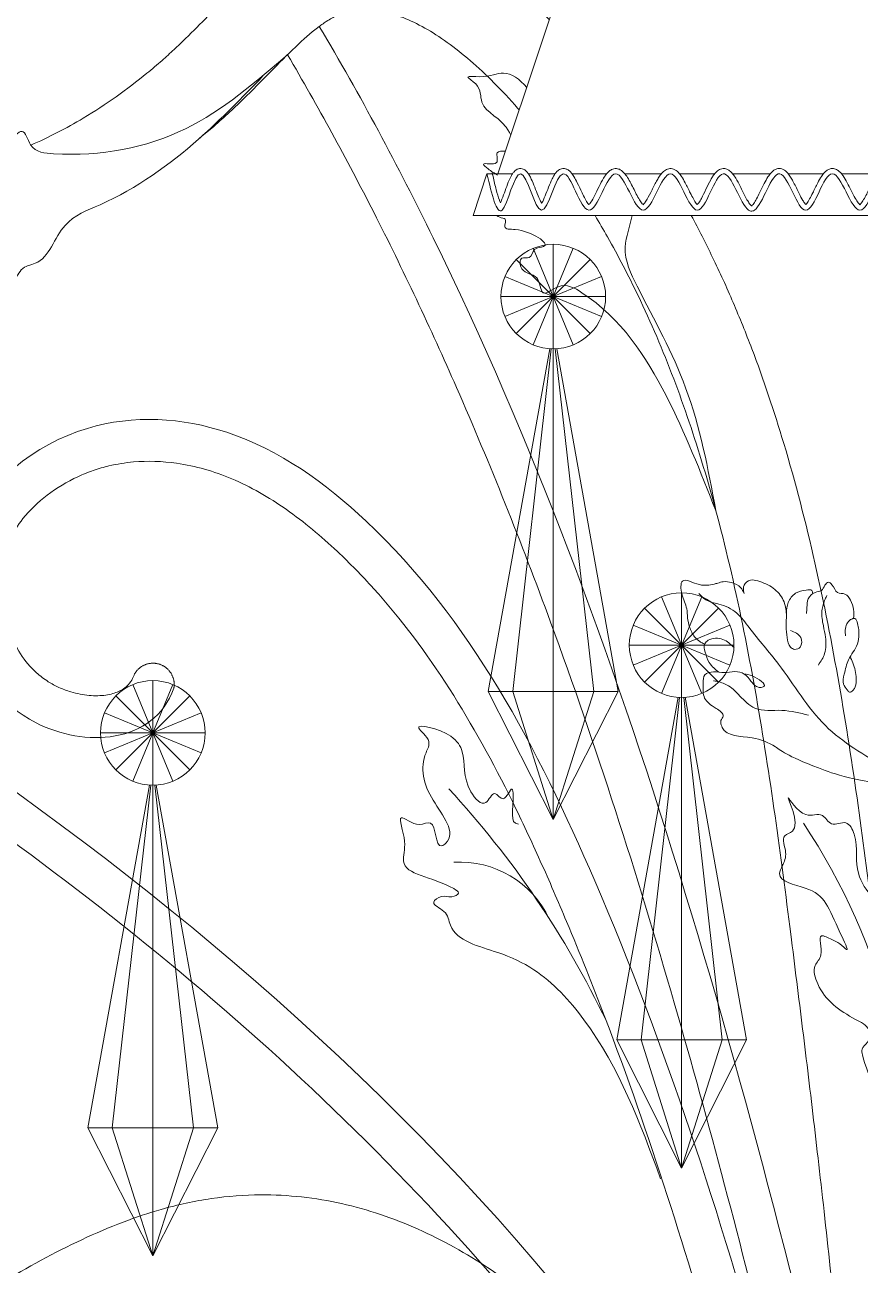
# Model space of a CAD drawing. Header units: inches. Extents: x 258415 to 640093, y 441672 to 945769.
# Drawn here: x 299338.9 to 299378.8, y 465226.9 to 465286.2 of the extents above; entities that cross this region are included whole.
import ezdxf

# ---------------------------------------------------------------- set-up
doc = ezdxf.new("R2010")
doc.units = ezdxf.units.IN
doc.header["$MEASUREMENT"] = 0
doc.linetypes.add('HIDDEN', pattern=[0.375, 0.25, -0.125])
doc.layers.add('CQ SPOT DETAIL DIMENSION', color=9, linetype='Continuous')
doc.layers.add('E-LITE-FIXT-NORM-CEILING', color=3, linetype='Continuous')
doc.layers.add('Glass', color=4, linetype='Continuous', lineweight=0)

# ---------------------------------------------------------------- blocks, each defined once
blk = doc.blocks.new('512')
at = {"layer": 'Glass', "color": 4, "lineweight": 0}
for p, q in [((34457.38, 828.6), (34465.03, 847.08)), ((34465.03, 828.6), (34457.38, 847.08)), ((34465.03, 847.08), (34457.38, 828.6)), ((34457.38, 847.08), (34465.03, 828.6)), ((34461.2, 827.84), (34461.2, 847.84)), ((34461.2, 847.84), (34461.2, 827.84)), ((34454.13, 830.77), (34468.28, 844.91)), ((34468.28, 830.77), (34454.13, 844.91)), ((34468.28, 844.91), (34454.13, 830.77)), ((34454.13, 844.91), (34468.28, 830.77)), ((34451.97, 834.01), (34470.44, 841.67)), ((34470.44, 834.01), (34451.97, 841.67)), ((34470.44, 841.67), (34451.97, 834.01)), ((34451.97, 841.67), (34470.44, 834.01)), ((34451.2, 837.84), (34471.2, 837.84)), ((34471.2, 837.84), (34451.2, 837.84)), ((34461.2, 827.84), (34461.2, 737.84)), ((34432.84, 761.97), (34440.5, 780.45)), ((34440.5, 761.97), (34432.84, 780.45)), ((34440.5, 780.45), (34432.84, 761.97)), ((34432.84, 780.45), (34440.5, 761.97)), ((34436.67, 761.21), (34436.67, 781.21)), ((34436.67, 781.21), (34436.67, 761.21)), ((34429.6, 764.14), (34443.74, 778.28)), ((34443.74, 764.14), (34429.6, 778.28)), ((34443.74, 778.28), (34429.6, 764.14)), ((34429.6, 778.28), (34443.74, 764.14)), ((34427.43, 767.38), (34445.91, 775.04)), ((34445.91, 767.38), (34427.43, 775.04)), ((34445.91, 775.04), (34427.43, 767.38)), ((34427.43, 775.04), (34445.91, 767.38)), ((34426.67, 771.21), (34446.67, 771.21)), ((34446.67, 771.21), (34426.67, 771.21)), ((34533.91, 745.18), (34541.57, 763.66)), ((34541.57, 745.18), (34533.91, 763.66)), ((34541.57, 763.66), (34533.91, 745.18)), ((34533.91, 763.66), (34541.57, 745.18)), ((34537.74, 744.42), (34537.74, 764.42)), ((34537.74, 764.42), (34537.74, 744.42)), ((34530.67, 747.35), (34544.81, 761.49)), ((34544.81, 747.35), (34530.67, 761.49)), ((34544.81, 761.49), (34530.67, 747.35)), ((34530.67, 761.49), (34544.81, 747.35)), ((34436.67, 761.21), (34436.67, 671.21)), ((34528.5, 750.59), (34546.98, 758.25)), ((34546.98, 750.59), (34528.5, 758.25)), ((34546.98, 758.25), (34528.5, 750.59)), ((34528.5, 758.25), (34546.98, 750.59)), ((34527.74, 754.42), (34547.74, 754.42)), ((34547.74, 754.42), (34527.74, 754.42)), ((34537.74, 744.42), (34537.74, 654.42))]:
    blk.add_line(p, q, dxfattribs=at)
at = {"layer": 'Glass', "lineweight": 0}
for points in [[(34471.77, 861.33), (34437.1, 965.33)], [(34469, 861.33), (34473.88, 861.33), (34476.54, 853.33), (34384.43, 853.33)], [(34399.14, 861.33), (34406.11, 861.33)], [(34409.59, 861.33), (34416.29, 861.33)], [(34419.75, 861.33), (34426.92, 861.33)], [(34430.38, 861.33), (34437.08, 861.33)], [(34440.56, 861.33), (34447.53, 861.33)], [(34451.01, 861.33), (34457.61, 861.33)], [(34460.85, 861.33), (34465.95, 861.33)], [(34294.43, 853.33), (34294.43, 853.33), (34474.43, 853.33)]]:
    blk.add_lwpolyline(points, dxfattribs=at)
at = {"layer": 'Glass', "color": 4, "lineweight": 0}
for points in [[(34461.2, 737.84), (34448.79, 762.36), (34460.55, 827.86)], [(34453.45, 762.36), (34460.82, 827.85)], [(34461.2, 737.84), (34473.62, 762.36), (34461.86, 827.86)], [(34468.95, 762.36), (34461.59, 827.85)], [(34461.2, 762.36), (34448.79, 762.36), (34453.45, 762.36), (34461.2, 737.84)], [(34461.2, 762.36), (34473.62, 762.36), (34468.95, 762.36), (34461.2, 737.84)], [(34436.67, 671.21), (34424.26, 695.73), (34436.01, 761.23)], [(34428.92, 695.73), (34436.28, 761.22)], [(34436.67, 671.21), (34449.08, 695.73), (34437.33, 761.23)], [(34444.42, 695.73), (34437.06, 761.22)], [(34537.74, 654.42), (34525.33, 678.94), (34537.08, 744.44)], [(34529.99, 678.94), (34537.35, 744.43)], [(34537.74, 654.42), (34550.15, 678.94), (34538.4, 744.44)], [(34545.49, 678.94), (34538.13, 744.43)], [(34436.67, 695.73), (34424.26, 695.73), (34428.92, 695.73), (34436.67, 671.21)], [(34436.67, 695.73), (34449.08, 695.73), (34444.42, 695.73), (34436.67, 671.21)], [(34537.74, 678.94), (34525.33, 678.94), (34529.99, 678.94), (34537.74, 654.42)], [(34537.74, 678.94), (34550.15, 678.94), (34545.49, 678.94), (34537.74, 654.42)]]:
    blk.add_lwpolyline(points, dxfattribs=at)
for centre in [(34461.2, 837.84), (34436.67, 771.21), (34537.74, 754.42)]:
    blk.add_circle(centre, 10, dxfattribs=at)
at = {"layer": 'Glass', "lineweight": 0}
for centre, radius, start, end in [((34612.9, 622.05), 179.33, 137.2674, 154.4827), ((34515.16, 669.56), 122.19, 146.4205, 184.9608), ((34479.06, 710.8), 18.92, 86.5932, 154.6476)]:
    blk.add_arc(centre, radius, start, end, dxfattribs=at)
for points, knots in [([(34561.05, 866.82), (34557.69, 868.25), (34554.31, 870), (34546.74, 874.54), (34542.62, 877.48), (34537.88, 881.35), (34536.91, 882.18), (34535.19, 883.69), (34534.43, 884.38), (34532.94, 885.78), (34532.2, 886.48), (34530.03, 888.6), (34528.62, 890.03), (34525.46, 893.24), (34523.72, 895.02), (34520.16, 898.46), (34518.35, 900.11), (34515.43, 902.4), (34514.44, 903.12), (34512.71, 904.24), (34512, 904.67), (34510.69, 905.39), (34510.09, 905.7), (34508.88, 906.26), (34508.27, 906.52), (34506.42, 907.24), (34505.16, 907.62), (34501.7, 908.44), (34499.47, 908.69), (34495.04, 908.71), (34492.84, 908.47), (34488.5, 907.6), (34486.37, 906.96), (34482.19, 905.34), (34480.14, 904.37), (34474.25, 901.09), (34470.51, 898.41), (34465.2, 893.88), (34463.57, 892.37), (34461.95, 890.78)], [197.363264, 197.363264, 197.363264, 197.363264, 210.051657, 210.051657, 226.573291, 226.573291, 230.994076, 230.994076, 234.648743, 234.648743, 238.303411, 238.303411, 245.612745, 245.612745, 254.909059, 254.909059, 264.205373, 264.205373, 268.797851, 268.797851, 271.819702, 271.819702, 274.233297, 274.233297, 276.646891, 276.646891, 281.474081, 281.474081, 289.812338, 289.812338, 298.150595, 298.150595, 306.488852, 306.488852, 314.82711, 314.82711, 330.829652, 330.829652, 338.121837, 338.121837, 338.121837, 338.121837]), ([(34528.98, 867.97), (34528.13, 868.66), (34527.3, 869.35), (34525.42, 870.96), (34524.39, 871.89), (34522.4, 873.72), (34521.44, 874.63), (34518.67, 877.33), (34516.96, 879.07), (34513.61, 882.48), (34511.99, 884.12), (34508.98, 887.01), (34507.57, 888.25), (34505.7, 889.69), (34505.13, 890.09), (34504.21, 890.68), (34503.85, 890.9), (34503.21, 891.24), (34502.93, 891.38), (34502.37, 891.64), (34502.09, 891.76), (34501.25, 892.07), (34500.69, 892.24), (34499.15, 892.59), (34498.16, 892.7), (34496.03, 892.7), (34494.91, 892.58), (34492.52, 892.08), (34491.25, 891.7), (34488.58, 890.65), (34487.19, 889.99), (34482.97, 887.62), (34480.04, 885.52), (34474.06, 880.38), (34471.02, 877.33), (34467.91, 873.77), (34467.8, 873.65), (34467.7, 873.53)], [226.292684, 226.292684, 226.292684, 226.292684, 229.525691, 229.525691, 233.752757, 233.752757, 237.979822, 237.979822, 246.433954, 246.433954, 255.605018, 255.605018, 264.776083, 264.776083, 269.017802, 269.017802, 271.994988, 271.994988, 274.430511, 274.430511, 276.866034, 276.866034, 281.73708, 281.73708, 290.083762, 290.083762, 298.430443, 298.430443, 306.777124, 306.777124, 315.123806, 315.123806, 331.204465, 331.204465, 347.285125, 347.285125, 347.841013, 347.841013, 347.841013, 347.841013]), ([(34403, 599.09), (34423.75, 685.95), (34450.36, 787.14), (34498.1, 876.34), (34505.92, 889.51)], [26.460818, 26.460818, 26.460818, 26.460818, 289.420591, 336.267202, 336.267202, 336.267202, 336.267202]), ([(34410.79, 597.23), (34413.62, 609.1), (34416.49, 620.94), (34425.29, 656.33), (34431.42, 679.74), (34445.24, 727.53), (34453.01, 751.87), (34467.3, 790.82), (34473.26, 805.78), (34484.67, 831.8), (34489.93, 842.98), (34500.71, 864.18), (34506.19, 874.22), (34512, 884.08)], [26.460818, 26.460818, 26.460818, 26.460818, 62.439412, 62.439412, 134.396601, 134.396601, 211.536161, 211.536161, 260.91483, 260.91483, 299.093509, 299.093509, 334.65105, 334.65105, 334.65105, 334.65105]), ([(34466.28, 877.8), (34467.63, 879.47), (34470.41, 881.43), (34473.77, 879.56), (34478.58, 880.18), (34474.85, 878.17), (34475.61, 873.14), (34470.93, 872.18), (34469.4, 868.87), (34469.32, 868.68)], [109.743476, 109.743476, 109.743476, 109.743476, 115.462484, 120.035014, 122.306717, 124.280225, 127.94292, 135.78742, 136.258765, 136.258765, 136.258765, 136.258765]), ([(34470.33, 865.63), (34470.99, 865.63), (34472.53, 865.8), (34471.09, 862.5), (34475.41, 863.77), (34473.59, 862.13), (34472.44, 861.44), (34471.85, 861.08)], [140.033292, 140.033292, 140.033292, 140.033292, 141.697951, 143.569758, 146.056522, 147.300554, 148.849305, 148.849305, 148.849305, 148.849305]), ([(34423.42, 854.21), (34423.2, 854.17), (34421.37, 854.57), (34417.92, 867.76), (34412.92, 847.55), (34407.89, 868.28), (34402.57, 847.37), (34397.4, 868.35), (34392.18, 847.33), (34387.8, 866.16), (34385.38, 857.91), (34384.43, 854.38)], [7.283787, 7.283787, 7.283787, 7.283787, 8.469861, 16.943106, 25.499361, 34.102955, 42.836994, 51.529473, 60.218559, 68.684602, 74.276622, 74.276622, 74.276622, 74.276622]), ([(34402.6, 855.42), (34402.55, 855.47), (34402.49, 855.53), (34402.26, 855.8), (34402.08, 856.06), (34401.7, 856.7), (34401.51, 857.07), (34400.98, 858.09), (34400.65, 858.78), (34400.07, 859.89), (34399.83, 860.33), (34399.39, 861.01), (34399.2, 861.27), (34398.81, 861.69), (34398.64, 861.86), (34398.26, 862.11), (34398.07, 862.2), (34397.72, 862.3), (34397.56, 862.33), (34397.23, 862.33), (34397.07, 862.3), (34396.77, 862.22), (34396.64, 862.16), (34396.27, 861.95), (34396.07, 861.78), (34395.72, 861.41), (34395.56, 861.21), (34395.25, 860.78), (34395.11, 860.55), (34394.64, 859.76), (34394.33, 859.15), (34393.73, 857.93), (34393.43, 857.33), (34392.95, 856.44), (34392.76, 856.12), (34392.45, 855.68), (34392.33, 855.53), (34392.24, 855.45)], [43.920189, 43.920189, 43.920189, 43.920189, 44.395528, 44.395528, 45.425618, 45.425618, 46.455708, 46.455708, 48.112293, 48.112293, 49.264878, 49.264878, 50.092726, 50.092726, 50.714217, 50.714217, 51.180546, 51.180546, 51.503522, 51.503522, 51.826497, 51.826497, 52.149473, 52.149473, 52.80155, 52.80155, 53.453627, 53.453627, 54.105704, 54.105704, 55.606968, 55.606968, 57.108233, 57.108233, 58.144721, 58.144721, 58.936889, 58.936889, 58.936889, 58.936889]), ([(34412.94, 855.45), (34412.89, 855.5), (34412.82, 855.57), (34412.59, 855.87), (34412.41, 856.17), (34412.02, 856.86), (34411.82, 857.25), (34411.31, 858.29), (34410.99, 858.96), (34410.44, 860.02), (34410.21, 860.44), (34409.78, 861.08), (34409.59, 861.34), (34409.22, 861.73), (34409.04, 861.89), (34408.67, 862.13), (34408.49, 862.22), (34408.14, 862.31), (34408, 862.33), (34407.71, 862.33), (34407.56, 862.31), (34407.16, 862.2), (34406.94, 862.08), (34406.56, 861.8), (34406.39, 861.65), (34406.09, 861.31), (34405.95, 861.13), (34405.53, 860.53), (34405.27, 860.08), (34404.76, 859.13), (34404.5, 858.63), (34403.99, 857.61), (34403.73, 857.1), (34403.28, 856.31), (34403.09, 856.01), (34402.79, 855.62), (34402.68, 855.49), (34402.6, 855.42)], [26.678362, 26.678362, 26.678362, 26.678362, 27.16042, 27.16042, 28.222835, 28.222835, 29.285251, 29.285251, 30.88759, 30.88759, 31.989329, 31.989329, 32.789493, 32.789493, 33.388684, 33.388684, 33.842246, 33.842246, 34.129873, 34.129873, 34.4175, 34.4175, 34.999374, 34.999374, 35.581247, 35.581247, 36.163121, 36.163121, 37.387201, 37.387201, 38.61128, 38.61128, 39.940496, 39.940496, 40.971834, 40.971834, 41.739511, 41.739511, 41.739511, 41.739511]), ([(34423.3, 855.2), (34423.29, 855.21), (34423.25, 855.24), (34423.15, 855.34), (34423.09, 855.4), (34422.86, 855.68), (34422.68, 855.97), (34422.29, 856.64), (34422.09, 857.03), (34421.57, 858.09), (34421.24, 858.79), (34420.67, 859.9), (34420.43, 860.34), (34419.99, 861.02), (34419.8, 861.28), (34419.42, 861.7), (34419.24, 861.86), (34418.87, 862.11), (34418.68, 862.21), (34418.26, 862.33), (34418.02, 862.35), (34417.59, 862.29), (34417.41, 862.23), (34417.1, 862.08), (34416.96, 861.99), (34416.6, 861.7), (34416.41, 861.49), (34416.06, 861.03), (34415.9, 860.78), (34415.58, 860.25), (34415.43, 859.97), (34414.91, 858.99), (34414.56, 858.23), (34413.98, 857.06), (34413.75, 856.61), (34413.37, 855.99), (34413.22, 855.77), (34413.04, 855.54), (34412.99, 855.49), (34412.94, 855.45)], [8.433831, 8.433831, 8.433831, 8.433831, 8.899454, 8.899454, 9.365077, 9.365077, 10.461243, 10.461243, 11.557409, 11.557409, 13.281769, 13.281769, 14.467545, 14.467545, 15.323744, 15.323744, 15.965472, 15.965472, 16.447566, 16.447566, 16.92966, 16.92966, 17.326433, 17.326433, 17.723207, 17.723207, 18.469889, 18.469889, 19.216571, 19.216571, 19.963253, 19.963253, 21.765194, 21.765194, 23.014347, 23.014347, 23.896104, 23.896104, 24.279674, 24.279674, 24.279674, 24.279674]), ([(34423.31, 855.2), (34423.31, 855.21), (34423.33, 855.22), (34423.39, 855.27), (34423.43, 855.3), (34423.6, 855.48), (34423.76, 855.69), (34424.09, 856.21), (34424.27, 856.52), (34424.79, 857.5), (34425.14, 858.24), (34425.76, 859.48), (34426.03, 859.99), (34426.51, 860.78), (34426.71, 861.08), (34427.1, 861.55), (34427.28, 861.74), (34427.66, 862.03), (34427.84, 862.14), (34428.26, 862.3), (34428.51, 862.35), (34428.93, 862.32), (34429.09, 862.29), (34429.38, 862.18), (34429.51, 862.11), (34429.86, 861.89), (34430.05, 861.71), (34430.39, 861.33), (34430.54, 861.12), (34430.83, 860.68), (34430.97, 860.44), (34431.43, 859.62), (34431.73, 858.99), (34432.33, 857.74), (34432.62, 857.13), (34433.07, 856.29), (34433.24, 856.01), (34433.5, 855.64), (34433.6, 855.52), (34433.68, 855.45)], [8.282301, 8.282301, 8.282301, 8.282301, 8.65586, 8.65586, 9.029418, 9.029418, 10.011207, 10.011207, 10.992997, 10.992997, 12.831064, 12.831064, 14.17315, 14.17315, 15.099129, 15.099129, 15.798109, 15.798109, 16.315087, 16.315087, 16.832064, 16.832064, 17.165576, 17.165576, 17.499088, 17.499088, 18.163634, 18.163634, 18.828181, 18.828181, 19.492728, 19.492728, 21.046415, 21.046415, 22.600103, 22.600103, 23.558244, 23.558244, 24.2464, 24.2464, 24.2464, 24.2464]), ([(34423.42, 854.21), (34423.57, 854.22), (34425.33, 854.86), (34428.78, 867.77), (34433.66, 847.55), (34438.82, 868.28), (34444.01, 847.37), (34449.31, 868.35), (34454.4, 847.33), (34459.4, 868.25), (34463.41, 847.59), (34467.46, 867.78), (34471.08, 849.38), (34472.95, 857.39), (34473.88, 861.33)], [7.661085, 7.661085, 7.661085, 7.661085, 8.43068, 16.943518, 25.459775, 34.10416, 42.79664, 51.530678, 60.178585, 68.684152, 76.765702, 84.787069, 92.601177, 100.132442, 100.132442, 100.132442, 100.132442]), ([(34433.68, 855.45), (34433.73, 855.5), (34433.8, 855.57), (34434.03, 855.87), (34434.22, 856.17), (34434.61, 856.85), (34434.82, 857.25), (34435.34, 858.29), (34435.66, 858.96), (34436.22, 860.03), (34436.45, 860.44), (34436.89, 861.09), (34437.07, 861.34), (34437.45, 861.74), (34437.63, 861.9), (34438.01, 862.13), (34438.19, 862.22), (34438.56, 862.31), (34438.73, 862.33), (34439.07, 862.32), (34439.23, 862.28), (34439.53, 862.18), (34439.66, 862.11), (34440.03, 861.88), (34440.22, 861.7), (34440.58, 861.31), (34440.75, 861.09), (34441.06, 860.63), (34441.21, 860.39), (34441.69, 859.54), (34442.02, 858.88), (34442.65, 857.6), (34442.97, 856.98), (34443.43, 856.19), (34443.59, 855.94), (34443.85, 855.6), (34443.95, 855.49), (34444.02, 855.42)], [26.646708, 26.646708, 26.646708, 26.646708, 27.129136, 27.129136, 28.192589, 28.192589, 29.256041, 29.256041, 30.866241, 30.866241, 31.972779, 31.972779, 32.776182, 32.776182, 33.377819, 33.377819, 33.832896, 33.832896, 34.171094, 34.171094, 34.509292, 34.509292, 34.84749, 34.84749, 35.533037, 35.533037, 36.218584, 36.218584, 36.904131, 36.904131, 38.501431, 38.501431, 40.098731, 40.098731, 41.003444, 41.003444, 41.706123, 41.706123, 41.706123, 41.706123]), ([(34444.02, 855.42), (34444.07, 855.47), (34444.14, 855.53), (34444.36, 855.79), (34444.54, 856.06), (34444.93, 856.69), (34445.13, 857.06), (34445.72, 858.2), (34446.12, 859.04), (34446.74, 860.17), (34446.95, 860.52), (34447.39, 861.17), (34447.62, 861.47), (34448.06, 861.87), (34448.22, 862), (34448.62, 862.21), (34448.86, 862.29), (34449.28, 862.34), (34449.46, 862.33), (34449.77, 862.26), (34449.92, 862.21), (34450.3, 862.02), (34450.5, 861.86), (34450.85, 861.53), (34451.01, 861.34), (34451.3, 860.94), (34451.44, 860.73), (34451.88, 860.01), (34452.17, 859.45), (34452.73, 858.31), (34453.01, 857.73), (34453.54, 856.69), (34453.81, 856.21), (34454.17, 855.68), (34454.29, 855.53), (34454.38, 855.45)], [43.886753, 43.886753, 43.886753, 43.886753, 44.36241, 44.36241, 45.393245, 45.393245, 46.424079, 46.424079, 48.400338, 48.400338, 49.366708, 49.366708, 50.333078, 50.333078, 50.858094, 50.858094, 51.38311, 51.38311, 51.715587, 51.715587, 52.048064, 52.048064, 52.667074, 52.667074, 53.286084, 53.286084, 53.905094, 53.905094, 55.307398, 55.307398, 56.709703, 56.709703, 58.112007, 58.112007, 58.905743, 58.905743, 58.905743, 58.905743]), ([(34454.38, 855.45), (34454.44, 855.5), (34454.5, 855.58), (34454.74, 855.88), (34454.92, 856.18), (34455.3, 856.88), (34455.5, 857.28), (34456, 858.32), (34456.3, 858.99), (34456.82, 860.03), (34457.03, 860.43), (34457.41, 861.06), (34457.58, 861.3), (34457.91, 861.69), (34458.06, 861.84), (34458.39, 862.08), (34458.55, 862.17), (34458.93, 862.31), (34459.15, 862.35), (34459.54, 862.31), (34459.69, 862.27), (34459.96, 862.17), (34460.08, 862.1), (34460.39, 861.88), (34460.54, 861.72), (34460.82, 861.38), (34460.95, 861.2), (34461.18, 860.81), (34461.29, 860.6), (34461.64, 859.89), (34461.88, 859.33), (34462.33, 858.19), (34462.55, 857.62), (34462.98, 856.58), (34463.19, 856.11), (34463.39, 855.74), (34463.41, 855.71), (34463.43, 855.68)], [61.288304, 61.288304, 61.288304, 61.288304, 61.761174, 61.761174, 62.804017, 62.804017, 63.84686, 63.84686, 65.416393, 65.416393, 66.469031, 66.469031, 67.224566, 67.224566, 67.78828, 67.78828, 68.207325, 68.207325, 68.626369, 68.626369, 68.915896, 68.915896, 69.205423, 69.205423, 69.769667, 69.769667, 70.333911, 70.333911, 70.898155, 70.898155, 72.223736, 72.223736, 73.549318, 73.549318, 74.874899, 74.874899, 75.000755, 75.000755, 75.000755, 75.000755]), ([(34463.43, 855.68), (34463.5, 855.8), (34463.58, 855.95), (34463.85, 856.5), (34464.05, 857), (34464.47, 858.06), (34464.69, 858.62), (34465.12, 859.7), (34465.34, 860.22), (34465.7, 860.92), (34465.83, 861.14), (34466.08, 861.52), (34466.21, 861.68), (34466.48, 861.95), (34466.61, 862.05), (34466.89, 862.21), (34467.03, 862.26), (34467.33, 862.33), (34467.5, 862.34), (34467.81, 862.3), (34467.95, 862.25), (34468.2, 862.14), (34468.31, 862.07), (34468.58, 861.86), (34468.72, 861.71), (34468.97, 861.38), (34469.08, 861.21), (34469.29, 860.85), (34469.38, 860.66), (34469.7, 859.98), (34469.91, 859.45), (34470.31, 858.36), (34470.51, 857.8), (34470.91, 856.69), (34471.11, 856.15), (34471.3, 855.75)], [78.466715, 78.466715, 78.466715, 78.466715, 78.984999, 78.984999, 80.264741, 80.264741, 81.544483, 81.544483, 82.824225, 82.824225, 83.479162, 83.479162, 84.029155, 84.029155, 84.424069, 84.424069, 84.700682, 84.700682, 84.977294, 84.977294, 85.253906, 85.253906, 85.530519, 85.530519, 86.073919, 86.073919, 86.61732, 86.61732, 87.16072, 87.16072, 88.452713, 88.452713, 89.744706, 89.744706, 91.179649, 91.179649, 91.179649, 91.179649]), ([(34471.3, 855.75), (34471.37, 855.91), (34471.44, 856.09), (34471.71, 856.85), (34471.91, 857.54), (34472.32, 859.08), (34472.52, 859.92), (34472.78, 861.04), (34472.84, 861.3), (34472.9, 861.56)], [95.681563, 95.681563, 95.681563, 95.681563, 96.302249, 96.302249, 97.97083, 97.97083, 99.639411, 99.639411, 100.132442, 100.132442, 100.132442, 100.132442]), ([(34434.82, 853.33), (34433.42, 850.71), (34432.06, 848.05), (34429.38, 842.5), (34428.07, 839.62), (34425.58, 833.79), (34424.39, 830.85), (34421, 821.93), (34418.98, 815.88), (34412.64, 794.73), (34409.29, 779.24), (34403.88, 748.25), (34401.81, 732.75), (34399.58, 715.07), (34399.25, 712.46), (34398.59, 707.25), (34398.27, 704.65), (34397.3, 696.82), (34396.66, 691.57), (34394.72, 675.29), (34393.41, 663.76), (34389.81, 629.74), (34387.38, 604.75), (34384.43, 476.01)], [383.439403, 383.439403, 383.439403, 383.439403, 391.589742, 391.589742, 400.14822, 400.14822, 408.706699, 408.706699, 425.823656, 425.823656, 467.839649, 467.839649, 509.855641, 509.855641, 517.202795, 517.202795, 524.54995, 524.54995, 539.244258, 539.244258, 568.632875, 568.632875, 614.73617, 614.73617, 614.73617, 614.73617]), ([(34453.23, 853.33), (34452.42, 851.99), (34451.63, 850.63), (34448.8, 845.63), (34446.84, 841.88), (34442.52, 832.88), (34440.26, 827.57), (34436.12, 816.67), (34434.25, 811.08), (34428.26, 791.18), (34425.03, 776.31), (34419.75, 746.2), (34417.72, 730.95), (34415.43, 712.93), (34415.05, 709.9), (34414.3, 703.85), (34413.92, 700.84), (34412.8, 691.75), (34412.06, 685.61), (34409.8, 666.38), (34408.26, 652.44), (34404.86, 618.98), (34403, 599.47), (34398.46, 548.69), (34395.72, 516.3), (34392.46, 476.01)], [374.683923, 374.683923, 374.683923, 374.683923, 379.446445, 379.446445, 391.970134, 391.970134, 408.786636, 408.786636, 425.603138, 425.603138, 467.593747, 467.593747, 509.584356, 509.584356, 518.133683, 518.133683, 526.683011, 526.683011, 543.781665, 543.781665, 577.978974, 577.978974, 612.176283, 612.176283, 650.477047, 650.477047, 650.477047, 650.477047]), ([(34430.13, 796.92), (34431.63, 804.94), (34434.46, 820.08), (34443.12, 835.56), (34448.44, 846.4), (34446.56, 851.37), (34446.14, 853.33)], [0, 0, 0, 0, 24.204048, 45.73643, 53.520045, 59.23614, 59.23614, 59.23614, 59.23614]), ([(34472.03, 853.33), (34471.64, 853.11), (34471.04, 852.85), (34470, 852.64), (34471.07, 850.53), (34466.64, 851.19), (34460.56, 847.26), (34465.18, 847.27), (34465.32, 844.86), (34467.77, 845.7), (34467.44, 841.99), (34463.71, 842.46), (34463.73, 837.22), (34459.59, 840.9), (34449.04, 834.97), (34439.13, 819.68), (34433.07, 804.36), (34430.13, 796.92)], [8.662944, 8.662944, 8.662944, 8.662944, 9.646862, 10.13563, 11.562338, 13.657026, 19.944897, 21.719543, 23.573371, 24.967319, 26.995363, 30.310665, 33.420982, 36.469445, 41.180073, 66.584576, 90.547731, 90.547731, 90.547731, 90.547731]), ([(34533.71, 762.98), (34535.65, 757.59), (34544.3, 751.87), (34563.97, 755.67), (34575.24, 771.75), (34575.58, 797.68), (34552.11, 816.01), (34520.99, 813.98), (34481.94, 785.7), (34432.08, 689.53), (34411.25, 596.8), (34396.95, 530.43)], [445.847246, 445.847246, 445.847246, 445.847246, 460.093666, 474.367338, 495.875307, 515.104636, 545.525369, 572.186582, 603.803263, 685.281331, 888.894073, 888.894073, 888.894073, 888.894073]), ([(34416.81, 582.83), (34417.87, 587.38), (34418.96, 591.92), (34422.92, 608.18), (34425.91, 619.84), (34435.53, 654.63), (34442.76, 677.55), (34453.68, 706.19), (34456.11, 712.28), (34460.29, 722.22), (34461.96, 726.1), (34465.41, 733.76), (34467.18, 737.56), (34472.71, 748.77), (34476.68, 756), (34485.43, 769.68), (34490.22, 776.13), (34497.77, 784.49), (34500.07, 786.85), (34505.59, 792.04), (34508.85, 794.77), (34515.59, 799.49), (34519.07, 801.49), (34524.36, 803.73), (34526.08, 804.34), (34529.6, 805.34), (34531.39, 805.72), (34535.95, 806.37), (34538.72, 806.46), (34543.02, 806.09), (34544.58, 805.84), (34547.13, 805.24), (34548.13, 804.95), (34550.11, 804.26), (34551.09, 803.86), (34554.14, 802.45), (34556.12, 801.26), (34559.69, 798.54), (34561.26, 797.01), (34563.56, 794.13), (34564.39, 792.81), (34565.26, 790.99), (34565.47, 790.52), (34565.88, 789.42), (34566.08, 788.78), (34566.41, 787.46), (34566.55, 786.78), (34566.85, 784.68), (34566.92, 783.22), (34566.77, 780.24), (34566.56, 778.73), (34565.98, 776.17), (34565.66, 775.1), (34564.69, 772.44), (34563.93, 770.92), (34562.15, 768.18), (34561.13, 766.97), (34559.28, 765.3), (34558.53, 764.73), (34557.09, 763.82), (34556.41, 763.45), (34554.96, 762.8), (34554.18, 762.51), (34552.24, 761.93), (34551.06, 761.7), (34548.79, 761.49), (34547.7, 761.52), (34545.78, 761.79), (34544.95, 762.04), (34543.81, 762.56), (34543.42, 762.79), (34542.74, 763.32), (34542.44, 763.61), (34541.9, 764.3), (34541.65, 764.71), (34541.36, 765.37), (34541.3, 765.53), (34541.24, 765.69)], [55.541878, 55.541878, 55.541878, 55.541878, 69.634849, 69.634849, 106.022669, 106.022669, 178.798307, 178.798307, 198.582676, 198.582676, 211.264039, 211.264039, 223.945403, 223.945403, 249.308129, 249.308129, 274.670856, 274.670856, 285.154329, 285.154329, 298.764888, 298.764888, 312.375447, 312.375447, 318.854776, 318.854776, 325.334106, 325.334106, 335.293095, 335.293095, 341.080331, 341.080331, 344.876463, 344.876463, 348.672595, 348.672595, 356.847181, 356.847181, 365.021767, 365.021767, 371.378146, 371.378146, 373.60577, 373.60577, 376.469243, 376.469243, 379.332715, 379.332715, 385.059661, 385.059661, 390.786606, 390.786606, 394.97397, 394.97397, 401.670699, 401.670699, 408.367427, 408.367427, 412.418103, 412.418103, 415.637371, 415.637371, 418.856638, 418.856638, 423.501748, 423.501748, 428.146857, 428.146857, 432.791966, 432.791966, 435.91688, 435.91688, 439.041794, 439.041794, 442.166708, 442.166708, 443.046827, 443.046827, 443.046827, 443.046827]), ([(34671.7, 804.94), (34666.06, 802.59), (34587.42, 767.15), (34467.61, 682.71), (34416.81, 582.83)], [634.214702, 634.214702, 634.214702, 634.214702, 650.425727, 854.038468, 854.038468, 854.038468, 854.038468]), ([(34423.94, 579.2), (34433.24, 597.49), (34444.66, 615.11), (34475.92, 655.71), (34497.29, 677.85), (34542.46, 717.83), (34566.27, 735.68), (34601.5, 758.91), (34613.38, 766.16), (34636.28, 779.16), (34647.3, 784.9), (34661.3, 791.6), (34664.89, 793.26), (34669.51, 795.3), (34670.61, 795.78), (34671.7, 796.25)], [0, 0, 0, 0, 38.315874, 38.315874, 92.678183, 92.678183, 147.040492, 147.040492, 175.292221, 175.292221, 203.54395, 203.54395, 213.62342, 213.62342, 216.814403, 216.814403, 216.814403, 216.814403]), ([(34412.81, 777.24), (34412.78, 777.63), (34412.69, 778.57), (34412.7, 780.17), (34411.39, 781.44), (34409.57, 781.4), (34409.05, 783.77), (34407.57, 782.51), (34407.24, 780.95), (34405.25, 781.22), (34403.94, 779.21), (34403.58, 777.44), (34403.83, 776.32)], [0, 0, 0, 0, 0.0394656, 0.0960233, 0.1563961, 0.1985681, 0.2681145, 0.2956501, 0.3591776, 0.4069329, 0.4608963, 0.5785866, 0.5785866, 0.5785866, 0.5785866]), ([(34432.28, 771.39), (34432.37, 771.44), (34432.68, 771.61), (34433.39, 771.98), (34434.45, 772.93), (34435.17, 774.58), (34435.59, 776.39), (34435.6, 778.65), (34436.75, 780.52), (34437.03, 784.62), (34433.26, 782.33), (34431.15, 782.72), (34429.64, 783.09), (34428.55, 783.46), (34426.97, 783.21), (34425.4, 782.49), (34424.92, 781.5), (34424.73, 781.11)], [0.0428675, 0.0428675, 0.0428675, 0.0428675, 0.0538578, 0.0779195, 0.1232637, 0.19437, 0.254904, 0.3126025, 0.4135194, 0.4961387, 0.6068865, 0.7019697, 0.7259801, 0.762898, 0.8169574, 0.8837967, 0.9262415, 0.9262415, 0.9262415, 0.9262415]), ([(34416.66, 777.27), (34416.6, 777.98), (34416.5, 779.44), (34415.02, 781.37), (34413.34, 781.68), (34411.76, 781.89), (34411.65, 781.29), (34411.62, 781.07)], [0, 0, 0, 0, 0.0711063, 0.1471174, 0.2193336, 0.2543196, 0.2746232, 0.2746232, 0.2746232, 0.2746232]), ([(34405.36, 772.99), (34405.39, 773.35), (34405.45, 774.12), (34405.2, 775.28), (34404.54, 776.08), (34403.36, 776.55), (34403.05, 775.23), (34402.78, 774.3), (34402.79, 772.96), (34403.01, 770.86), (34404.96, 768.66), (34405.48, 766.03), (34406.06, 763.82), (34405.17, 762.89), (34404.59, 762.01), (34403.56, 762.75), (34403.12, 764.49), (34403.47, 766.42), (34403.94, 767.88), (34404.38, 768.75), (34404.47, 768.97)], [0, 0, 0, 0, 0.0366498, 0.077866, 0.1150907, 0.1429147, 0.1798508, 0.2189836, 0.2487915, 0.31256, 0.4292598, 0.5256373, 0.590663, 0.6346422, 0.6557233, 0.6803552, 0.734557, 0.8374592, 0.863381, 0.9037163, 0.9037163, 0.9037163, 0.9037163]), ([(34384.43, 743.14), (34401.77, 744.69), (34415.7, 749.28), (34418.68, 752.06), (34423.27, 753.92), (34428.36, 753.7), (34429.13, 756.06), (34429.34, 756.86), (34428.19, 757.94), (34430.58, 759.39), (34432.68, 760.81), (34432.55, 763.46), (34432.52, 765.8), (34430.38, 766.24), (34428.53, 765.79), (34426.57, 766.33), (34424.57, 765.85), (34423.53, 764.43), (34422.63, 763.34), (34421.7, 763.06), (34419.91, 763.41), (34422.9, 765.45), (34424.25, 765.62), (34424.72, 765.68)], [0.03516, 0.03516, 0.03516, 0.03516, 0.107313, 0.26663, 0.427361, 0.630375, 0.648892, 0.675838, 0.708228, 0.775603, 0.875393, 0.971157, 1.025676, 1.084765, 1.154067, 1.222499, 1.284009, 1.346412, 1.396873, 1.420259, 1.445046, 1.546016, 1.599623, 1.599623, 1.599623, 1.599623]), ([(34676.2, 743.13), (34676.21, 735.47), (34676.39, 727.43), (34676.63, 710.87), (34676.69, 702.34), (34676.22, 685.1), (34675.7, 676.39), (34674.22, 664.02), (34673.68, 660.32), (34672.5, 653.63), (34671.9, 650.65), (34670.07, 642.75), (34668.7, 637.87), (34665.54, 628.71), (34663.74, 624.43), (34660.47, 618.17), (34659.08, 615.89), (34656.23, 611.97), (34654.78, 610.32), (34652.37, 608.13), (34651.41, 607.41), (34649.9, 606.49), (34649.33, 606.2), (34648.23, 605.72), (34647.69, 605.53), (34646.56, 605.23), (34645.97, 605.11), (34644.35, 604.92), (34643.26, 604.9), (34640.87, 605.09), (34639.56, 605.3), (34636.76, 605.97), (34635.27, 606.43), (34630.73, 608.09), (34627.49, 609.6), (34620.63, 613.31), (34617.01, 615.51), (34609.49, 620.36), (34605.6, 623.02), (34597.6, 628.58), (34593.51, 631.48), (34584.46, 637.78), (34579.48, 641.19), (34569.39, 647.7), (34564.28, 650.8), (34553.93, 656.39), (34548.7, 658.88), (34541, 661.81), (34538.56, 662.63), (34534.53, 663.78), (34532.94, 664.19), (34529.75, 664.88), (34528.15, 665.17), (34523.39, 665.86), (34520.24, 666.09), (34511.86, 666.14), (34506.68, 665.55), (34496.64, 663.31), (34491.76, 661.65), (34482.35, 657.45), (34477.81, 654.91), (34469.07, 649.1), (34464.87, 645.83), (34453.06, 635.42), (34445.9, 627.49), (34432.8, 610.36), (34426.86, 601.16), (34419.54, 588.09), (34417.59, 584.42), (34413.9, 577.05), (34412.15, 573.34), (34407.2, 562.2), (34404.28, 554.72), (34396.61, 532.21), (34392.95, 517.11), (34389.23, 493.58), (34388.31, 485.06), (34387.76, 476.42), (34387.75, 476.21), (34387.73, 476.01)], [12.066064, 12.066064, 12.066064, 12.066064, 34.975803, 34.975803, 57.885543, 57.885543, 80.795283, 80.795283, 90.639519, 90.639519, 98.65616, 98.65616, 112.03446, 112.03446, 125.412759, 125.412759, 134.3893, 134.3893, 143.365841, 143.365841, 149.500172, 149.500172, 153.269093, 153.269093, 157.019693, 157.019693, 160.770293, 160.770293, 166.767645, 166.767645, 172.764997, 172.764997, 178.762349, 178.762349, 190.012382, 190.012382, 201.262415, 201.262415, 212.512448, 212.512448, 223.762481, 223.762481, 236.890654, 236.890654, 250.018827, 250.018827, 263.147, 263.147, 269.157444, 269.157444, 273.05409, 273.05409, 276.950736, 276.950736, 284.744029, 284.744029, 297.918738, 297.918738, 311.093447, 311.093447, 324.268155, 324.268155, 337.442864, 337.442864, 362.828777, 362.828777, 388.21469, 388.21469, 398.031388, 398.031388, 407.848087, 407.848087, 427.481483, 427.481483, 466.748276, 466.748276, 489.201417, 489.201417, 489.744493, 489.744493, 489.744493, 489.744493])]:
    blk.add_open_spline(points, degree=3, knots=knots, dxfattribs=at)
for points in [[(34579.56, 857.23), (34580.46, 858.26), (34580.68, 859.86), (34581.83, 861.61), (34577.3, 862.29), (34576.83, 862.17), (34576.05, 863.37), (34574.08, 862.66), (34567.81, 862.2), (34568.86, 863.63), (34568.81, 865.49), (34569.88, 866.39), (34568.72, 868.05), (34565.41, 867.83), (34562.74, 869.43), (34561.09, 866.87), (34556.71, 865.14), (34531.52, 869.92), (34511.74, 884.35)], [(34516.69, 880.03), (34528.98, 867.97), (34547.82, 855.42), (34554.5, 851.47), (34560.21, 844.21), (34562.87, 842.96), (34564.63, 841.01), (34565.72, 842.5), (34565.68, 844.45), (34566.37, 845.77), (34567.22, 844.84), (34569.54, 840.43), (34575.21, 837.66), (34577.85, 836.78), (34577.15, 838.22), (34577.4, 840.12), (34575.41, 842.55), (34575.89, 843.31), (34584.11, 840.93), (34593.21, 839.56), (34596.5, 842.73), (34598.31, 844.12), (34596.34, 844.3), (34593.39, 846.47), (34585.73, 848.15), (34583.67, 851.01), (34585.37, 852.7), (34584.41, 854.3), (34586.25, 855.97), (34585.03, 856.21), (34579.56, 857.22), (34579.56, 857.23)], [(34424.81, 781.28), (34424.72, 782.69), (34423.5, 783.63), (34422.13, 783.49), (34419.16, 782.09), (34417.24, 779.78), (34416.65, 777.11), (34416.69, 774.76), (34416.48, 772.66), (34415.87, 770.81), (34415.06, 770.4), (34414.02, 770.83), (34413.92, 772.64), (34415.86, 774.03)], [(34433.39, 781.09), (34432.07, 779.87), (34429.59, 779.07), (34426.13, 777.31), (34423.76, 774.55), (34418.16, 767.57), (34409.2, 755.83), (34397.64, 747.82)], [(34410.54, 767.4), (34409.34, 769.6), (34409.18, 772.73), (34409.58, 774.87), (34409.86, 777.77), (34409.23, 780), (34408.92, 780.7)], [(34429.57, 766.03), (34430.52, 766.85), (34431.38, 767.88), (34432.17, 769.88), (34432.25, 771.47), (34431.59, 772.13), (34428.77, 772.29), (34426.62, 770.74)], [(34412.41, 757.81), (34417.52, 758.73), (34422.69, 759.18), (34425.53, 761.47), (34427.69, 763.42), (34429.87, 764.25), (34430.61, 764.41)], [(34440.68, 669.2), (34455.34, 699.59), (34464.91, 709.15), (34471.81, 712.44), (34480.85, 717.64), (34482.11, 720.31), (34484.06, 722.06), (34482.56, 723.15), (34480.62, 723.11), (34479.3, 723.81), (34480.23, 724.66), (34489.84, 729.91), (34489.63, 733.7), (34490.24, 738.2), (34486.79, 736.92), (34484.69, 737.19), (34482.52, 732.85), (34481.77, 733.32), (34484.15, 741.54), (34485.52, 750.64), (34485, 752.8), (34486.93, 755.33), (34480.78, 753.78), (34478.62, 750.83), (34476.93, 743.17), (34474.07, 741.12), (34472.38, 742.81), (34470.78, 741.85), (34469.11, 743.69), (34468.87, 742.47), (34467.85, 737.01), (34467.84, 737.01)], [(34393.43, 658.99), (34396.67, 680.81), (34402.12, 692.87), (34402.19, 693.96), (34401.16, 695.29), (34400.92, 697.61), (34403.42, 699.66), (34410.66, 706.43), (34411.14, 709.94), (34410.05, 711.97), (34409.93, 715.62), (34407.98, 714.92), (34406.42, 714.13), (34405.15, 712.99), (34406.35, 716.14), (34413.05, 724.76), (34417.95, 727.53), (34417.43, 728.99), (34416.79, 731.57), (34416.97, 734.75), (34415.5, 735.61), (34416.32, 742.04), (34412.94, 738.82), (34409.78, 738.63), (34408, 737.07), (34405.31, 737.23), (34403.68, 735.05), (34402.65, 726.94), (34400.15, 723.6), (34398.45, 727.01), (34396.24, 728.14), (34393.35, 731.06), (34393.34, 727.48), (34391.98, 725), (34391.76, 719.92), (34392.89, 714.73), (34392.22, 714.05), (34390.99, 715.53)]]:
    blk.add_spline(points, degree=3, dxfattribs=at)
blk.add_rational_spline([(34541.24, 765.69), (34540.22, 767.49), (34538.28, 768.21), (34536.33, 767.51), (34534.39, 766.8), (34533.35, 765.01), (34533.71, 762.98)], [1, 0.843183062492, 0.843183062492, 1, 0.843183062492, 0.843183062492, 1], degree=3, knots=[443.046827, 443.046827, 443.046827, 443.046827, 444.447037, 444.447037, 444.447037, 445.847246, 445.847246, 445.847246, 445.847246], dxfattribs=at)
blk = doc.blocks.new('SMDS')
at = {"layer": 'E-LITE-FIXT-NORM-CEILING', "linetype": 'HIDDEN', "xscale": -0.25, "yscale": 0.25, "zscale": 0.25, "rotation": 359.9999999999999}
blk.add_blockref('512', (393446.613, 478381.088), dxfattribs=at)

msp = doc.modelspace()

# ---------------------------------------------------------------- block references
at = {"layer": 'CQ SPOT DETAIL DIMENSION'}
msp.add_blockref('SMDS', (-85467.189, -13317.368), dxfattribs=at)

doc.saveas('drawing.dxf')
